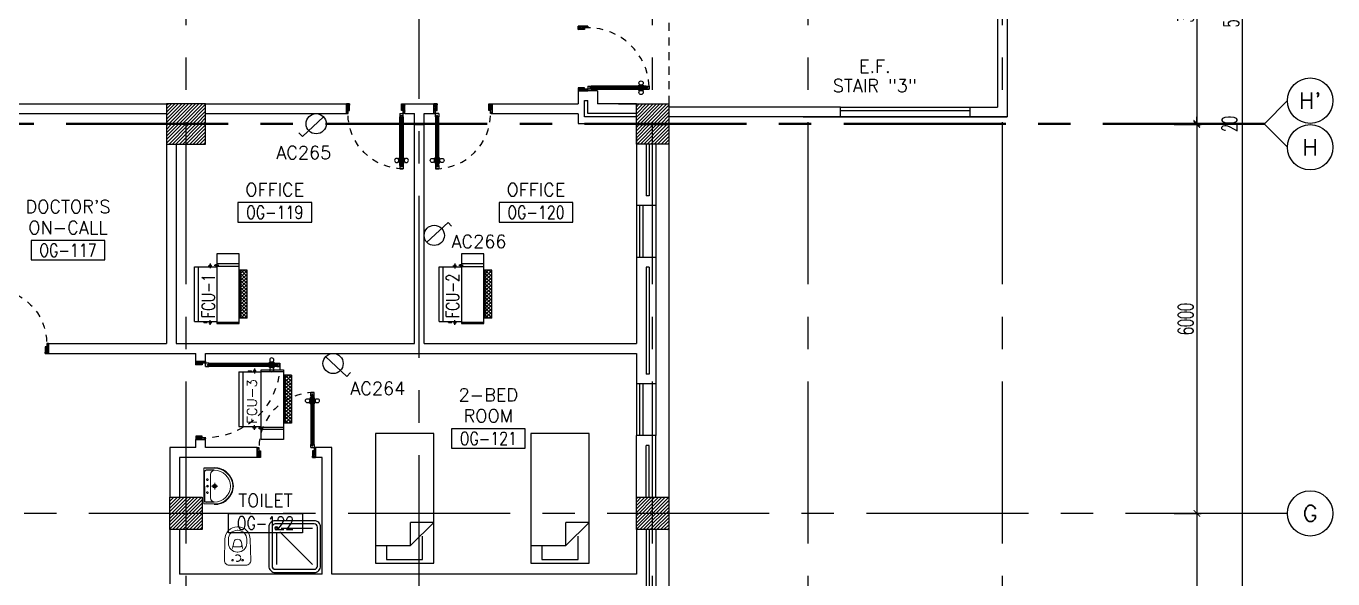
# Model space of a CAD drawing. Extents: x -0.4 to 93.5, y -1.1 to 78.4.
# Drawn here: x 73.36 to 93.53, y 26.34 to 34.87 of the extents above; entities that cross this region are included whole.
import ezdxf
from ezdxf.enums import TextEntityAlignment as Align

# ---------------------------------------------------------------- set-up
doc = ezdxf.new("R2010")
doc.units = 0
doc.header["$MEASUREMENT"] = 0
doc.header["$PDMODE"] = 34
for name, pattern in [('CENTERX2', [4, 2.5, -0.5, 0.5, -0.5]), ('DASHED', [0.75, 0.5, -0.25]), ('HIDDEN', [0.375, 0.25, -0.125]), ('HIDDEN2', [0.1875, 0.125, -0.0625])]:
    doc.linetypes.add(name, pattern=pattern)
doc.layers.get('0').update_dxf_attribs({"color": 11, "linetype": 'CONTINUOUS'})
doc.layers.get('DEFPOINTS').update_dxf_attribs({"color": 11, "linetype": 'CONTINUOUS'})
for name, color, linetype in [('AX-CR', 11, 'CONTINUOUS'), ('AX-DIM', 11, 'CONTINUOUS'), ('AX-TXT', 11, 'CONTINUOUS'), ('AXES', 11, 'CENTERX2'), ('COL', 11, 'CONTINUOUS'), ('DOOR', 11, 'CONTINUOUS'), ('E-SOCKETS', 4, 'CONTINUOUS'), ('FCU', 7, 'CONTINUOUS'), ('FIX', 11, 'CONTINUOUS'), ('FUR', 11, 'CONTINUOUS'), ('HAT', 11, 'CONTINUOUS'), ('INSUL', 11, 'CONTINUOUS'), ('PROJ-L', 11, 'CONTINUOUS'), ('RM-BOX', 11, 'CONTINUOUS'), ('RM-NAME', 11, 'CONTINUOUS'), ('RM-NO', 11, 'CONTINUOUS'), ('ROOF', 11, 'CONTINUOUS'), ('STR', 11, 'CONTINUOUS'), ('TEXTN', 2, 'CONTINUOUS'), ('WALL', 11, 'CONTINUOUS'), ('WIN', 11, 'CONTINUOUS')]:
    doc.layers.add(name, color=color, linetype=linetype)
doc.styles.add('ROMANS', font='ROMANS.shx', dxfattribs={"width": 0.6})
doc.dimstyles.new('STANDARD in', dxfattribs={"dimtxt": 0.24, "dimasz": 0.1, "dimexe": 0.07, "dimexo": 0.05, "dimgap": 0.05, "dimtad": 1, "dimdec": 0, "dimlfac": 1000, "dimzin": 0, "dimdsep": 46, "dimtxsty": 'ROMANS', "dimblk": 'ARCHTICK', "dimcen": 0.05, "dimdle": 0.05, "dimclrd": 7, "dimclre": 7, "dimclrt": 2, "dimadec": 0, "dimazin": 0, "dimtfac": 1, "dimtdec": 0, "dimtmove": 2, "dimatfit": 3, "dimldrblk": 'ARCHTICK', "dimfxl": 0, "dimtolj": 1, "dimtzin": 0, "dimarcsym": 0})

# ---------------------------------------------------------------- blocks, each defined once
blk = doc.blocks.new('_ARCHTICK')
at = {"color": 0, "linetype": 'ByBlock', "const_width": 0.15}
blk.add_lwpolyline([(-0.5, -0.5), (0.5, 0.5)], dxfattribs=at)
blk = doc.blocks.new('*D158')
at = {"layer": 'AX-DIM', "color": 7, "lineweight": -2, "ltscale": 0.3}
for p, q in [((83.332, 64.82), (92.202, 64.82)), ((92.132, 64.87), (92.132, 5.45)), ((83.332, 5.5), (92.202, 5.5))]:
    blk.add_line(p, q, dxfattribs=at)
at = {"layer": 'DEFPOINTS', "color": 0, "ltscale": 0.3}
for p in [(83.282, 64.82), (83.282, 5.5), (92.132, 5.5)]:
    blk.add_point(p, dxfattribs=at)
at = {"layer": 'AX-DIM', "color": 7, "lineweight": -2, "ltscale": 0.3, "xscale": 0.1, "yscale": 0.1, "zscale": 0.1}
for p, rotation in [((92.132, 64.82), 90), ((92.132, 5.5), 270)]:
    blk.add_blockref('_ARCHTICK', p, dxfattribs=dict(at, rotation=rotation))
at = {"layer": 'AX-DIM', "color": 2, "ltscale": 0.3, "insert": (91.962, 35.16), "char_height": 0.24, "attachment_point": 5, "rotation": 90, "style": 'ROMANS'}
blk.add_mtext('\\A1;59320', dxfattribs=at)
blk = doc.blocks.new('*X64')
at = {"color": 0}
for p, q in [((245929, 139863), (246416, 140350)), ((245929, 139916), (246363, 140350)), ((245929, 139969), (246310, 140350)), ((245929, 140022), (246257, 140350)), ((245929, 140075), (246204, 140350)), ((245929, 140128), (246151, 140350)), ((245929, 140181), (246098, 140350)), ((245929, 140234), (246045, 140350)), ((245929, 140287), (245991, 140350)), ((245929, 140340), (245938, 140350)), ((245969, 139850), (246429, 140310)), ((246022, 139850), (246429, 140256)), ((246075, 139850), (246429, 140203)), ((246128, 139850), (246429, 140150)), ((246181, 139850), (246429, 140097)), ((246234, 139850), (246429, 140044)), ((246287, 139850), (246429, 139991)), ((246340, 139850), (246429, 139938)), ((246393, 139850), (246429, 139885))]:
    blk.add_line(p, q, dxfattribs=at)
blk = doc.blocks.new('COL50')
at = {"layer": 'COL'}
blk.add_lwpolyline([(-250, 250), (-250, -250), (250, -250), (250, 250)], close=True, dxfattribs=at)
blk = doc.blocks.new('RM1')
at = {"layer": 'RM-BOX'}
blk.add_lwpolyline([(570, -200), (-570, -200), (-570, -500), (570, -500)], close=True, dxfattribs=at)
at = {"layer": 'RM-NAME', "style": 'ROMANS'}
for tag, p in [('ROOMNAME1', (0, 324)), ('ROOMNAME2', (0, 0))]:
    blk.add_attdef(tag, text='', height=200, dxfattribs=at).set_placement(p, align=Align.MIDDLE)
at = {"layer": 'RM-NO', "style": 'ROMANS', "width": 0.8}
blk.add_attdef('ROOMNO', text='', height=200, dxfattribs=at).set_placement((0, -350), align=Align.MIDDLE)
blk = doc.blocks.new('*X65')
at = {"color": 0}
for p, q in [((253128, 139850), (253628, 140350)), ((253129, 139903), (253575, 140350)), ((253129, 139956), (253522, 140350)), ((253129, 140009), (253469, 140350)), ((253129, 140062), (253416, 140350)), ((253129, 140115), (253363, 140350)), ((253129, 140168), (253310, 140350)), ((253129, 140221), (253257, 140350)), ((253129, 140274), (253204, 140350)), ((253129, 140327), (253151, 140350)), ((253181, 139850), (253629, 140297)), ((253234, 139850), (253629, 140244)), ((253287, 139850), (253629, 140191)), ((253340, 139850), (253629, 140138)), ((253393, 139850), (253629, 140085)), ((253446, 139850), (253629, 140032)), ((253499, 139850), (253629, 139979)), ((253553, 139850), (253629, 139926)), ((253606, 139850), (253629, 139873))]:
    blk.add_line(p, q, dxfattribs=at)
blk = doc.blocks.new('*D152')
at = {"layer": 'AX-DIM', "color": 7, "lineweight": -2, "ltscale": 0.3}
for p, q in [((91.082, 27.35), (91.502, 27.35)), ((91.432, 27.4), (91.432, 20.1)), ((91.082, 20.15), (91.502, 20.15))]:
    blk.add_line(p, q, dxfattribs=at)
at = {"layer": 'DEFPOINTS', "color": 0, "ltscale": 0.3}
for p in [(91.032, 27.35), (91.032, 20.15), (91.432, 20.15)]:
    blk.add_point(p, dxfattribs=at)
at = {"layer": 'AX-DIM', "color": 7, "lineweight": -2, "ltscale": 0.3, "xscale": 0.1, "yscale": 0.1, "zscale": 0.1}
for p, rotation in [((91.432, 27.35), 90), ((91.432, 20.15), 270)]:
    blk.add_blockref('_ARCHTICK', p, dxfattribs=dict(at, rotation=rotation))
at = {"layer": 'AX-DIM', "color": 2, "ltscale": 0.3, "insert": (91.262, 23.75), "char_height": 0.24, "attachment_point": 5, "rotation": 90, "style": 'ROMANS'}
blk.add_mtext('\\A1;7200', dxfattribs=at)
blk = doc.blocks.new('AXR')
at = {"layer": 'AX-CR'}
blk.add_circle((350, 0), 350, dxfattribs=at)
at = {"layer": 'AX-TXT', "style": 'ROMANS'}
blk.add_attdef('AX', text='', height=250, dxfattribs=at).set_placement((350, 0), align=Align.MIDDLE)
blk = doc.blocks.new('*D149')
at = {"layer": 'AX-DIM', "color": 7, "lineweight": -2, "ltscale": 0.3}
for p, q in [((91.082, 36.97), (91.502, 36.97)), ((91.432, 37.02), (91.432, 33.32)), ((91.082, 33.37), (91.502, 33.37))]:
    blk.add_line(p, q, dxfattribs=at)
at = {"layer": 'DEFPOINTS', "color": 0, "ltscale": 0.3}
for p in [(91.032, 36.97), (91.032, 33.37), (91.432, 33.37)]:
    blk.add_point(p, dxfattribs=at)
at = {"layer": 'AX-DIM', "color": 7, "lineweight": -2, "ltscale": 0.3, "xscale": 0.1, "yscale": 0.1, "zscale": 0.1}
for p, rotation in [((91.432, 36.97), 90), ((91.432, 33.37), 270)]:
    blk.add_blockref('_ARCHTICK', p, dxfattribs=dict(at, rotation=rotation))
at = {"layer": 'AX-DIM', "color": 2, "ltscale": 0.3, "insert": (91.262, 35.17), "char_height": 0.24, "attachment_point": 5, "rotation": 90, "style": 'ROMANS'}
blk.add_mtext('\\A1;3600', dxfattribs=at)
blk = doc.blocks.new('*D148')
at = {"layer": 'AX-DIM', "color": 7, "lineweight": -2, "ltscale": 0.3}
for p, q in [((91.082, 33.37), (91.502, 33.37)), ((91.082, 33.35), (91.502, 33.35)), ((91.432, 33.37), (91.432, 33.47)), ((91.432, 33.37), (91.432, 33.35)), ((91.432, 33.35), (91.432, 33.25))]:
    blk.add_line(p, q, dxfattribs=at)
at = {"layer": 'DEFPOINTS', "color": 0, "ltscale": 0.3}
for p in [(91.032, 33.37), (91.032, 33.35), (91.432, 33.35)]:
    blk.add_point(p, dxfattribs=at)
at = {"layer": 'AX-DIM', "color": 7, "lineweight": -2, "ltscale": 0.3, "xscale": 0.1, "yscale": 0.1, "zscale": 0.1}
for p, rotation in [((91.432, 33.37), 270), ((91.432, 33.35), 90)]:
    blk.add_blockref('_ARCHTICK', p, dxfattribs=dict(at, rotation=rotation))
at = {"layer": 'AX-DIM', "color": 2, "ltscale": 0.3, "insert": (91.937, 33.36), "char_height": 0.24, "attachment_point": 5, "rotation": 90, "style": 'ROMANS'}
blk.add_mtext('\\A1;20', dxfattribs=at)
blk = doc.blocks.new('*D147')
at = {"layer": 'AX-DIM', "color": 7, "lineweight": -2, "ltscale": 0.3}
for p, q in [((91.082, 33.35), (91.502, 33.35)), ((91.432, 33.4), (91.432, 27.3)), ((91.082, 27.35), (91.502, 27.35))]:
    blk.add_line(p, q, dxfattribs=at)
at = {"layer": 'DEFPOINTS', "color": 0, "ltscale": 0.3}
for p in [(91.032, 33.35), (91.032, 27.35), (91.432, 27.35)]:
    blk.add_point(p, dxfattribs=at)
at = {"layer": 'AX-DIM', "color": 7, "lineweight": -2, "ltscale": 0.3, "xscale": 0.1, "yscale": 0.1, "zscale": 0.1}
for p, rotation in [((91.432, 33.35), 90), ((91.432, 27.35), 270)]:
    blk.add_blockref('_ARCHTICK', p, dxfattribs=dict(at, rotation=rotation))
at = {"layer": 'AX-DIM', "color": 2, "ltscale": 0.3, "insert": (91.262, 30.35), "char_height": 0.24, "attachment_point": 5, "rotation": 90, "style": 'ROMANS'}
blk.add_mtext('\\A1;6000', dxfattribs=at)
blk = doc.blocks.new('DOOR90')
at = {"layer": 'DOOR', "color": 0, "linetype": 'ByBlock'}
for p, q in [((-150, 0), (-150, -25)), ((-150, 0), (0, 0)), ((0, -50), (0, 0)), ((-1000, -25), (-1000, -75)), ((-1000, -75), (-1000, -25)), ((-950, -25), (-1000, -25)), ((-950, -75), (-1000, -75)), ((-970, -42), (-970, -58)), ((-950, -42), (-970, -42)), ((-950, -58), (-970, -58)), ((-950, -25), (-950, -42)), ((-950, -58), (-950, -75)), ((-918, -25), (-918, -18)), ((-828, -18), (-918, -18)), ((-918, -75), (-918, -82)), ((-828, -82), (-918, -82)), ((-905, -18), (-905, -9)), ((-905, -9), (-840, -9)), ((-905, -18), (-840, -18)), ((-905, -82), (-905, -91)), ((-905, -82), (-840, -82)), ((-905, -91), (-840, -91)), ((-840, -18), (-840, -9)), ((-840, -82), (-840, -91)), ((-828, -25), (-828, -18)), ((-828, -75), (-828, -82)), ((-200, -42), (-200, -25)), ((-200, -25), (-150, -25)), ((-180, -42), (-200, -42)), ((-200, -75), (-200, -58)), ((-200, -58), (-180, -58)), ((-150, -75), (-200, -75)), ((-180, -58), (-180, -42)), ((-150, -75), (-150, -25)), ((-150, -25), (-100, -25)), ((-100, -25), (-100, -50)), ((-100, -50), (0, -50)), ((-150, -900), (-150, -875)), ((-150, -875), (-100, -875)), ((0, -900), (-150, -900)), ((-150, -900), (0, -900)), ((-100, -850), (0, -850)), ((-100, -875), (-100, -850)), ((0, -850), (0, -900))]:
    blk.add_line(p, q, dxfattribs=at)
at = {"layer": 'DOOR', "color": 9, "linetype": 'ByBlock'}
for p, q in [((0, -50), (-114, 0)), ((0, -50), (-40, 0)), ((0, -50), (-100, -37)), ((0, -850), (-114, -900)), ((0, -850), (-100, -863)), ((0, -850), (-40, -900))]:
    blk.add_line(p, q, dxfattribs=at)
at = {"layer": 'DOOR', "linetype": 'ByBlock'}
for p, q in [((-200, -25), (-950, -25)), ((-200, -42), (-950, -42)), ((-200, -58), (-950, -58)), ((-950, -75), (-200, -75))]:
    blk.add_line(p, q, dxfattribs=at)
at = {"layer": 'DOOR', "color": 0, "linetype": 'ByBlock'}
for centre in [(-873, 24), (-873, -124)]:
    blk.add_circle(centre, 32.4, dxfattribs=at)
at = {"layer": 'DOOR', "color": 9, "linetype": 'ByBlock'}
for centre, radius, start, end in [((0, -50), 154, 161.1053, 166.2858), ((0, -50), 134, 158.1598, 169.28), ((0, -50), 94.4, 148.0182, 180), ((0, -50), 74.4, 137.7764, 180), ((0, -50), 114, 154.0838, 167.3774), ((0, -50), 54.4, 113.2074, 180), ((0, -50), 34.4, 90, 180), ((0, -50), 14.4, 90, 180), ((0, -850), 154, 193.7142, 198.8947), ((0, -850), 134, 190.72, 201.8402), ((0, -850), 94.4, 180, 211.9818), ((0, -850), 74.4, 180, 222.2236), ((0, -850), 54.4, 180, 246.7926), ((0, -850), 34.4, 180, 270), ((0, -850), 14.4, 180, 270)]:
    blk.add_arc(centre, radius, start, end, dxfattribs=at)
at = {"layer": 'DOOR', "linetype": 'HIDDEN', "ltscale": 0.5}
blk.add_arc((-150, -25), 850, 180, 270, dxfattribs=at)
blk = doc.blocks.new('DOOR100')
at = {"layer": 'DOOR', "color": 0, "linetype": 'ByBlock'}
for p, q in [((-75, 1218), (-82, 1218)), ((-82, 1128), (-82, 1218)), ((-25, 1300), (-75, 1300)), ((-75, 1300), (-25, 1300)), ((-75, 1250), (-75, 1300)), ((-58, 1250), (-75, 1250)), ((-42, 1270), (-58, 1270)), ((-58, 1250), (-58, 1270)), ((-42, 1250), (-42, 1270)), ((-25, 1250), (-42, 1250)), ((-25, 1250), (-25, 1300)), ((-25, 1218), (-18, 1218)), ((-18, 1128), (-18, 1218)), ((-82, 1205), (-91, 1205)), ((-91, 1205), (-91, 1140)), ((-82, 1140), (-91, 1140)), ((-82, 1205), (-82, 1140)), ((-75, 1128), (-82, 1128)), ((-25, 1128), (-18, 1128)), ((-18, 1205), (-9, 1205)), ((-18, 1205), (-18, 1140)), ((-18, 1140), (-9, 1140)), ((-9, 1205), (-9, 1140)), ((-1200, 0), (-1200, 150)), ((-1200, 150), (-1175, 150)), ((-1200, 150), (-1200, 0)), ((-1150, 0), (-1200, 0)), ((-1175, 150), (-1175, 100)), ((-1175, 100), (-1150, 100)), ((-1150, 100), (-1150, 0)), ((-75, 200), (-58, 200)), ((-75, 150), (-75, 200)), ((-75, 150), (-25, 150)), ((-58, 200), (-58, 180)), ((-58, 180), (-42, 180)), ((-50, 100), (-50, 0)), ((-25, 100), (-50, 100)), ((-50, 0), (0, 0)), ((-42, 200), (-25, 200)), ((-42, 180), (-42, 200)), ((-25, 200), (-25, 150)), ((0, 150), (-25, 150)), ((-25, 150), (-25, 100)), ((0, 150), (0, 0))]:
    blk.add_line(p, q, dxfattribs=at)
at = {"layer": 'DOOR', "linetype": 'ByBlock'}
for p, q in [((-75, 1250), (-75, 200)), ((-58, 200), (-58, 1250)), ((-42, 200), (-42, 1250)), ((-25, 200), (-25, 1250)), ((0, 0), (0, 150))]:
    blk.add_line(p, q, dxfattribs=at)
at = {"layer": 'DOOR', "color": 9, "linetype": 'ByBlock'}
for p, q in [((-1150, 0), (-1200, 114)), ((-1150, 0), (-1200, 40)), ((-1150, 0), (-1163, 100)), ((-50, 0), (0, 114)), ((-50, 0), (-37, 100)), ((-50, 0), (0, 40))]:
    blk.add_line(p, q, dxfattribs=at)
at = {"layer": 'DOOR', "color": 0, "linetype": 'ByBlock'}
for centre in [(-124, 1173), (24, 1173)]:
    blk.add_circle(centre, 32.4, dxfattribs=at)
at = {"layer": 'DOOR', "linetype": 'HIDDEN', "ltscale": 0.5}
blk.add_arc((-25, 150), 1150, 90, 180.0001, dxfattribs=at)
at = {"layer": 'DOOR', "color": 9, "linetype": 'ByBlock'}
for centre, radius, start, end in [((-1150, 0), 154, 103.7142, 108.8947), ((-1150, 0), 134, 100.72, 111.8402), ((-1150, 0), 94.4, 90, 121.9818), ((-1150, 0), 74.4, 90, 132.2236), ((-1150, 0), 54.4, 90, 156.7926), ((-1150, 0), 34.4, 90, 180), ((-1150, 0), 14.4, 90, 180), ((-50, 0), 94.4, 58.0182, 90), ((-50, 0), 74.4, 47.7764, 90), ((-50, 0), 54.4, 23.2074, 90), ((-50, 0), 34.4, 0, 90), ((-50, 0), 14.4, 0, 90), ((-50, 0), 134, 68.1598, 79.28), ((-50, 0), 114, 64.0838, 77.3774), ((-50, 0), 154, 71.1053, 76.2858)]:
    blk.add_arc(centre, radius, start, end, dxfattribs=at)
blk = doc.blocks.new('C5')
at = {"layer": 'HAT', "linetype": 'ByBlock'}
h = blk.add_hatch(dxfattribs=at)
h.set_pattern_fill('ANSI31', color=256, scale=300, style=0)
h.set_pattern_definition([(45, (-223356.182, -51411.005), (-26.516504, 26.516504), [])])
h.paths.add_polyline_path([(300, 300), (0, 300), (0, 0), (300, 0)])
h.paths.add_polyline_path([(600, 300), (300, 300), (300, 0), (600, 0)])
at = {"layer": 'COL'}
blk.add_lwpolyline([(600, 300), (0, 300), (0, 0), (600, 0)], close=True, dxfattribs=at)
blk = doc.blocks.new('DOOR-10')
at = {"layer": 'DOOR', "color": 0, "linetype": 'ByBlock'}
for p, q in [((-76, 1018), (-83, 1018)), ((-83, 928), (-83, 1018)), ((-26, 1100), (-76, 1100)), ((-76, 1100), (-26, 1100)), ((-76, 1050), (-76, 1100)), ((-59, 1050), (-76, 1050)), ((-43, 1070), (-59, 1070)), ((-59, 1050), (-59, 1070)), ((-43, 1050), (-43, 1070)), ((-26, 1050), (-43, 1050)), ((-26, 1050), (-26, 1100)), ((-26, 1018), (-18, 1018)), ((-18, 928), (-18, 1018)), ((-83, 1005), (-92, 1005)), ((-92, 1005), (-92, 940)), ((-83, 940), (-92, 940)), ((-83, 1005), (-83, 940)), ((-76, 928), (-83, 928)), ((-26, 928), (-18, 928)), ((-18, 1005), (-9, 1005)), ((-18, 1005), (-18, 940)), ((-18, 940), (-9, 940)), ((-9, 1005), (-9, 940)), ((-1001, 0), (-1001, 150)), ((-1001, 150), (-976, 150)), ((-1001, 150), (-1001, 0)), ((-951, 0), (-1001, 0)), ((-976, 150), (-976, 100)), ((-976, 100), (-951, 100)), ((-951, 100), (-951, 0)), ((-76, 200), (-59, 200)), ((-76, 150), (-76, 200)), ((-76, 150), (-26, 150)), ((-59, 200), (-59, 180)), ((-59, 180), (-43, 180)), ((-51, 100), (-51, 0)), ((-26, 100), (-51, 100)), ((-51, 0), (-1, 0)), ((-43, 200), (-26, 200)), ((-43, 180), (-43, 200)), ((-26, 200), (-26, 150)), ((-1, 150), (-26, 150)), ((-26, 150), (-26, 100))]:
    blk.add_line(p, q, dxfattribs=at)
at = {"layer": 'DOOR', "linetype": 'ByBlock'}
for p, q in [((-76, 1050), (-76, 200)), ((-59, 200), (-59, 1050)), ((-43, 200), (-43, 1050)), ((-26, 200), (-26, 1050))]:
    blk.add_line(p, q, dxfattribs=at)
at = {"layer": 'DOOR', "color": 9, "linetype": 'ByBlock'}
for p, q in [((-951, 0), (-1001, 114)), ((-951, 0), (-1001, 40)), ((-951, 0), (-964, 100)), ((-51, 0), (-1, 114)), ((-51, 0), (-37, 100)), ((-51, 0), (-1, 40)), ((-1, 0), (-1, 150))]:
    blk.add_line(p, q, dxfattribs=at)
at = {"layer": 'DOOR', "color": 0, "linetype": 'ByBlock'}
for centre in [(-124, 973), (23, 973)]:
    blk.add_circle(centre, 32.4, dxfattribs=at)
at = {"layer": 'DOOR', "linetype": 'HIDDEN', "ltscale": 0.5}
blk.add_arc((-23, 149), 952, 93.1482, 179.9482, dxfattribs=at)
at = {"layer": 'DOOR', "color": 9, "linetype": 'ByBlock'}
for centre, radius, start, end in [((-951, 0), 154, 103.7142, 108.8947), ((-951, 0), 134, 100.72, 111.8402), ((-951, 0), 94.4, 90, 121.9818), ((-951, 0), 74.4, 90, 132.2236), ((-951, 0), 54.4, 90, 156.7926), ((-951, 0), 34.4, 90, 180), ((-951, 0), 14.4, 90, 180), ((-51, 0), 94.4, 58.0182, 90), ((-51, 0), 74.4, 47.7764, 90), ((-51, 0), 54.4, 23.2074, 90), ((-51, 0), 34.4, 0, 90), ((-51, 0), 14.4, 0, 90), ((-51, 0), 134, 68.1598, 79.28), ((-51, 0), 114, 64.0838, 77.3774), ((-51, 0), 154, 71.1053, 76.2858)]:
    blk.add_arc(centre, radius, start, end, dxfattribs=at)
blk = doc.blocks.new('LAV1')
at = {"layer": 'FIX', "linetype": 'ByBlock', "ltscale": 0.3}
for p, q in [((-280, 210), (-275, 50)), ((-245, 210), (-245, 85)), ((245, 210), (245, 85)), ((280, 210), (275, 50)), ((0, 60), (-220, 60)), ((0, 60), (220, 60))]:
    blk.add_line(p, q, dxfattribs=at)
at = {"layer": 'FIX', "linetype": 'Continuous', "lineweight": 20}
for p, q in [((-275, 210), (-275, 50)), ((275, 210), (275, 50)), ((0, 50), (-275, 50)), ((0, 50), (-252, 50)), ((0, 155), (-181, 155)), ((0, 155), (181, 155)), ((0, 50), (252, 50)), ((0, 50), (275, 50))]:
    blk.add_line(p, q, dxfattribs=at)
at = {"layer": 'FIX', "linetype": 'DASHED', "lineweight": 20, "ltscale": 0.05}
for p, q in [((50, 220), (-50, 220)), ((0, 170), (0, 270)), ((0, 170), (0, 270))]:
    blk.add_line(p, q, dxfattribs=at)
at = {"layer": 'FIX', "lineweight": 20}
for p, q in [((16, 107), (-15, 107)), ((0, 92), (0, 123))]:
    blk.add_line(p, q, dxfattribs=at)
for centre, radius in [((0, 220), 29.5), ((0, 220), 22.5), ((0, 107), 15.5)]:
    blk.add_circle(centre, radius, dxfattribs=at)
at = {"layer": 'FIX', "linetype": 'HIDDEN', "lineweight": 20, "ltscale": 0.05}
for centre in [(-100, 107), (100, 107)]:
    blk.add_circle(centre, 12.4, dxfattribs=at)
at = {"layer": 'FIX', "linetype": 'ByBlock', "ltscale": 0.3}
for centre, radius, start, end in [((7, 220), 287, 91.3776, 182.0064), ((-7, 220), 287, 357.9936, 88.6224), ((-220, 85), 24.9, 179.7021, 269.9486), ((220, 85), 24.9, 270.0514, 0.2979)]:
    blk.add_arc(centre, radius, start, end, dxfattribs=at)
at = {"layer": 'FIX', "linetype": 'Continuous', "lineweight": 20}
for centre, radius, start, end in [((8, 217), 283, 91.6988, 181.351), ((8, 212), 253, 91.7328, 180.4884), ((-8, 217), 283, 358.649, 88.3012), ((-8, 212), 253, 359.5116, 88.2672), ((-179, 222), 66.9, 190.2006, 268.0786), ((179, 222), 66.9, 271.9214, 349.7994)]:
    blk.add_arc(centre, radius, start, end, dxfattribs=at)
blk = doc.blocks.new('WC1')
at = {"layer": 'FIX', "lineweight": 20}
for p, q in [((-210, 204), (-538, 194)), ((-727, 5), (-727, -5)), ((-674, 5), (-674, -5)), ((-534, 24), (-540, 0)), ((-540, 0), (-534, -24)), ((-475, 141), (-538, 141)), ((-395, 76), (-490, 60)), ((-339, 5), (-339, -5)), ((-538, -141), (-475, -141)), ((-538, -194), (-210, -204)), ((-490, -60), (-395, -76))]:
    blk.add_line(p, q, dxfattribs=at)
at = {"layer": 'FIX', "linetype": 'Continuous', "lineweight": 20}
blk.add_line((-420, -47), (-420, 45), dxfattribs=at)
at = {"layer": 'FIX', "lineweight": 20}
blk.add_lwpolyline([(-213, -204), (-210, -204, 0.414214), (-137, -131), (-137, 0), (-137, 131, 0.414214), (-210, 204)], format="xyb", dxfattribs=at)
at = {"layer": 'FIX', "linetype": 'HIDDEN2', "lineweight": 20, "ltscale": 0.3}
blk.add_circle((-245, 0), 49.8, dxfattribs=at)
at = {"layer": 'FIX', "linetype": 'HIDDEN', "lineweight": 20, "ltscale": 0.05}
for centre in [(-213, 78), (-213, -77)]:
    blk.add_circle(centre, 11.6, dxfattribs=at)
at = {"layer": 'FIX', "lineweight": 20}
for centre, radius, start, end in [((-538, 5), 189, 90, 180), ((-538, 5), 136, 90, 180), ((-473, -7), 68.2, 128.9242, 152.8468), ((-464, -18), 82, 108.496, 128.9242), ((-475, 5), 136, 360, 90), ((-538, -5), 189, 180, 270), ((-538, -5), 136, 180, 270), ((-473, 7), 68.2, 207.1532, 231.0758), ((-464, 18), 82, 231.0758, 251.504), ((-475, -5), 136, 270, 0)]:
    blk.add_arc(centre, radius, start, end, dxfattribs=at)
at = {"layer": 'FIX', "linetype": 'Continuous', "lineweight": 20}
for centre, start, end in [((-443, 46), 357.6662, 91.6121), ((-442, -46), 268.3879, 2.3338)]:
    blk.add_arc(centre, 22.3, start, end, dxfattribs=at)
blk = doc.blocks.new('SHR1')
at = {"layer": 'FIX'}
for p, q in [((-196, 196), (-700, 700)), ((-143, 218), (-143, 700)), ((-218, 143), (-700, 143))]:
    blk.add_line(p, q, dxfattribs=at)
for points in [[(-825, 125), (-825, 725, -0.414214), (-725, 825), (-125, 825, -0.414214), (-25, 725), (-25, 125, -0.414214), (-125, 25), (-725, 25, -0.414214)], [(-775, 125), (-775, 725, -0.414214), (-725, 775), (-125, 775, -0.414214), (-75, 725), (-75, 125, -0.414214), (-125, 75), (-725, 75, -0.414214)]]:
    blk.add_lwpolyline(points, format="xyb", close=True, dxfattribs=at)
for radius in [25, 15]:
    blk.add_circle((-143, 143), radius, dxfattribs=at)
blk = doc.blocks.new('*X166')
at = {"color": 0}
for p, q in [((16890, -2467), (16943, -2414)), ((16890, -2520), (16990, -2420)), ((16990, -2512), (16892, -2414)), ((16990, -2459), (16945, -2414)), ((16990, -2565), (16890, -2465)), ((16890, -2573), (16990, -2473)), ((16990, -2619), (16890, -2519)), ((16890, -2626), (16990, -2526)), ((16990, -2672), (16890, -2572)), ((16890, -2679), (16990, -2579)), ((16990, -2725), (16890, -2625)), ((16890, -2732), (16990, -2632)), ((16990, -2778), (16890, -2678)), ((16890, -2785), (16990, -2685)), ((16990, -2831), (16890, -2731)), ((16890, -2838), (16990, -2738)), ((16990, -2884), (16890, -2784)), ((16890, -2891), (16990, -2791)), ((16990, -2937), (16890, -2837)), ((16890, -2944), (16990, -2844)), ((16990, -2990), (16890, -2890)), ((16890, -2997), (16990, -2897)), ((16990, -3043), (16890, -2943)), ((16890, -3050), (16990, -2950)), ((16990, -3096), (16890, -2996)), ((16890, -3103), (16990, -3003)), ((16990, -3149), (16890, -3049)), ((16944, -3155), (16890, -3102)), ((16892, -3155), (16990, -3056)), ((16945, -3155), (16990, -3109))]:
    blk.add_line(p, q, dxfattribs=at)
blk = doc.blocks.new('WHE06')
at = {"color": 2}
for p, q in [((689, 621), (346, 621)), ((346, 621), (346, 469)), ((689, 469), (689, 621)), ((60, -422), (60, 422)), ((212, 437), (269, 437)), ((232, 452), (232, 422)), ((232, 452), (252, 452)), ((242, 472), (242, 399)), ((252, 452), (252, 422)), ((305, 448), (373, 448)), ((321, 458), (321, 438)), ((321, 458), (346, 458)), ((321, 438), (346, 438)), ((346, 430), (689, 430)), ((811, 371), (689, 371)), ((711, -371), (711, 371)), ((811, -371), (811, 371)), ((242, -472), (242, -399)), ((811, -371), (689, -371)), ((142, -437), (142, -422)), ((142, -437), (197, -437)), ((197, -437), (197, -422)), ((221, -437), (269, -437)), ((232, -452), (232, -422)), ((232, -452), (252, -452)), ((252, -452), (252, -422)), ((346, -430), (689, -430))]:
    blk.add_line(p, q, dxfattribs=at)
at = {"color": 6}
for p, q in [((0, -422), (0, 422)), ((0, 422), (346, 422)), ((346, 469), (346, -451)), ((689, 469), (346, 469)), ((689, -451), (689, 469)), ((0, -422), (346, -422)), ((346, -451), (689, -451))]:
    blk.add_line(p, q, dxfattribs=at)
at = {"color": 2}
blk.add_blockref('*X166', (-16179, 2784), dxfattribs=at)
blk = doc.blocks.new('*X193')
at = {"color": 0}
for p, q in [((16890, -2467), (16943, -2414)), ((16890, -2520), (16990, -2420)), ((16990, -2512), (16892, -2414)), ((16990, -2459), (16945, -2414)), ((16990, -2565), (16890, -2465)), ((16890, -2573), (16990, -2473)), ((16990, -2619), (16890, -2519)), ((16890, -2626), (16990, -2526)), ((16990, -2672), (16890, -2572)), ((16890, -2679), (16990, -2579)), ((16990, -2725), (16890, -2625)), ((16890, -2732), (16990, -2632)), ((16990, -2778), (16890, -2678)), ((16890, -2785), (16990, -2685)), ((16990, -2831), (16890, -2731)), ((16890, -2838), (16990, -2738)), ((16990, -2884), (16890, -2784)), ((16890, -2891), (16990, -2791)), ((16990, -2937), (16890, -2837)), ((16890, -2944), (16990, -2844)), ((16990, -2990), (16890, -2890)), ((16890, -2997), (16990, -2897)), ((16990, -3043), (16890, -2943)), ((16890, -3050), (16990, -2950)), ((16990, -3096), (16890, -2996)), ((16890, -3103), (16990, -3003)), ((16990, -3149), (16890, -3049)), ((16944, -3155), (16890, -3102)), ((16892, -3155), (16990, -3056)), ((16945, -3155), (16990, -3109))]:
    blk.add_line(p, q, dxfattribs=at)

msp = doc.modelspace()

# ---------------------------------------------------------------- hatches: boundary and pattern name
at = {"layer": 'HAT'}
h = msp.add_hatch(dxfattribs=at)
h.set_pattern_fill('ANSI31', color=256, scale=0.3, style=0)
h.set_pattern_definition([(45, (-249.90383, -17.721005), (-0.0265165043, 0.0265165043), [])])
h.paths.add_polyline_path([(83.0324, 33.67), (82.7824, 33.67), (82.7824, 33.37), (83.0324, 33.37)])
h.paths.add_polyline_path([(83.2824, 33.67), (83.0324, 33.67), (83.0324, 33.37), (83.2824, 33.37)])
h = msp.add_hatch(dxfattribs=at)
h.set_pattern_fill('ANSI31', color=256, scale=0.3, style=0)
h.set_pattern_definition([(45, (-249.90383, -18.041005), (-0.0265165043, 0.0265165043), [])])
h.paths.add_polyline_path([(83.0324, 33.35), (82.7824, 33.35), (82.7824, 33.05), (83.0324, 33.05)])
h.paths.add_polyline_path([(83.2824, 33.35), (83.0324, 33.35), (83.0324, 33.05), (83.2824, 33.05)])

# ---------------------------------------------------------------- linework, layer by layer
at = {"layer": 'AXES'}
for p, q in [((75.8324, -1.1143), (75.8324, 77.6984)), ((83.0324, -1.1143), (83.0324, 77.6984)), ((85.4324, -1.1143), (85.4324, 77.6984)), ((88.4324, -1.1143), (88.4324, 77.6984)), ((79.4324, 5.75), (79.4324, 64.52)), ((92.4824, 33.37), (92.8324, 33.72)), ((92.4824, 33.37), (30.1924, 33.37)), ((92.4824, 33.35), (30.1924, 33.35)), ((92.4824, 33.35), (92.8324, 33)), ((92.8324, 27.35), (40.7424, 27.35))]:
    msp.add_line(p, q, dxfattribs=at)
at = {"layer": 'COL'}
for points in [[(82.7824, 33.67), (83.2824, 33.67), (83.2824, 33.37), (82.7824, 33.37)], [(82.7824, 33.35), (83.2824, 33.35), (83.2824, 33.05), (82.7824, 33.05)]]:
    msp.add_lwpolyline(points, close=True, dxfattribs=at)
at = {"layer": 'E-SOCKETS'}
for p, q in [((77.9551, 33.4702), (77.6272, 33.165)), ((77.6272, 33.165), (77.5727, 33.2236)), ((79.5492, 31.5345), (79.8771, 31.8396)), ((79.8771, 31.8396), (79.9316, 31.7811)), ((77.9871, 29.7702), (78.3149, 29.465)), ((78.3149, 29.465), (78.3694, 29.5236))]:
    msp.add_line(p, q, dxfattribs=at)
for centre in [(77.8407, 33.3638), (79.6636, 31.6409), (78.1014, 29.6637)]:
    msp.add_circle(centre, 0.1562, dxfattribs=at)
at = {"layer": 'FCU', "color": 3}
for p, q in [((76.6525, 31.3543), (76.3096, 31.3543)), ((76.3096, 31.3543), (76.3096, 31.2019)), ((76.6525, 31.2019), (76.6525, 31.3543)), ((76.0238, 30.3105), (76.0238, 31.155)), ((76.1758, 31.17), (76.2325, 31.17)), ((76.1956, 31.185), (76.1956, 31.155)), ((76.1956, 31.185), (76.2156, 31.185)), ((76.2056, 31.205), (76.2056, 31.1323)), ((76.2156, 31.185), (76.2156, 31.155)), ((76.2685, 31.1804), (76.3368, 31.1804)), ((76.2846, 31.1904), (76.2846, 31.1704)), ((76.2846, 31.1904), (76.3096, 31.1904)), ((76.2846, 31.1704), (76.3096, 31.1704)), ((76.3096, 31.1632), (76.6525, 31.1632)), ((76.7747, 31.1035), (76.6525, 31.1035)), ((76.6747, 30.3621), (76.6747, 31.1035)), ((76.7747, 30.3621), (76.7747, 31.1035)), ((76.1051, 30.2955), (76.1051, 30.3105)), ((76.1051, 30.2955), (76.16, 30.2955)), ((76.16, 30.2955), (76.16, 30.3105)), ((76.1849, 30.2955), (76.2325, 30.2955)), ((76.1956, 30.2805), (76.1956, 30.3105)), ((76.1956, 30.2805), (76.2156, 30.2805)), ((76.2056, 30.2606), (76.2056, 30.3333)), ((76.2156, 30.2805), (76.2156, 30.3105)), ((76.3096, 30.3024), (76.6525, 30.3024)), ((76.7747, 30.3621), (76.6525, 30.3621))]:
    msp.add_line(p, q, dxfattribs=at)
at = {"layer": 'FCU', "color": 6}
for p, q in [((75.9635, 30.3105), (75.9635, 31.155)), ((75.9635, 31.155), (76.3096, 31.155)), ((76.3096, 31.2019), (76.3096, 30.282)), ((76.6525, 31.2019), (76.3096, 31.2019)), ((76.6525, 30.282), (76.6525, 31.2019)), ((75.9635, 30.3105), (76.3096, 30.3105)), ((76.3096, 30.282), (76.6525, 30.282))]:
    msp.add_line(p, q, dxfattribs=at)
at = {"layer": 'FUR'}
for p, q in [((79.6555, 28.5832), (78.7555, 28.5832)), ((78.7555, 28.5832), (78.7555, 26.5832)), ((79.6555, 26.5832), (79.6555, 28.5832)), ((82.0555, 28.5832), (81.1555, 28.5832)), ((81.1555, 28.5832), (81.1555, 26.5832)), ((82.0555, 26.5832), (82.0555, 28.5832)), ((79.2944, 26.8548), (79.2944, 27.2083)), ((79.6555, 27.2083), (79.2944, 27.2083)), ((79.2944, 26.8548), (79.6555, 27.2083)), ((81.6944, 26.8548), (81.6944, 27.2083)), ((82.0555, 27.2083), (81.6944, 27.2083)), ((81.6944, 26.8548), (82.0555, 27.2083)), ((78.7555, 26.8548), (79.2944, 26.8548)), ((78.9254, 26.8548), (78.9254, 26.6387)), ((79.4833, 26.6387), (79.4833, 26.9984)), ((81.1555, 26.8548), (81.6944, 26.8548)), ((81.3254, 26.8548), (81.3254, 26.6387)), ((81.8833, 26.6387), (81.8833, 26.9984)), ((78.9254, 26.6387), (79.4833, 26.6387)), ((81.3254, 26.6387), (81.8833, 26.6387)), ((78.7555, 26.5832), (79.6555, 26.5832)), ((81.1555, 26.5832), (82.0555, 26.5832))]:
    msp.add_line(p, q, dxfattribs=at)
at = {"layer": 'INSUL'}
for p, q in [((81.9824, 33.72), (82.0324, 33.72)), ((81.9824, 33.47), (81.9824, 33.72)), ((82.0324, 33.52), (82.0324, 33.72)), ((82.7824, 33.52), (82.0324, 33.52)), ((82.7824, 33.47), (81.9824, 33.47)), ((82.9324, 33.05), (82.9324, 32.25)), ((82.9824, 33.05), (82.9824, 32.25)), ((82.9824, 32.25), (82.9324, 32.25)), ((82.9824, 31.15), (82.9324, 31.15)), ((82.9324, 31.15), (82.9324, 29.5)), ((82.9824, 31.15), (82.9824, 29.5)), ((82.9824, 29.5), (82.9324, 29.5)), ((82.9824, 28.4), (82.9324, 28.4)), ((82.9324, 27.6), (82.9324, 28.4)), ((82.9824, 27.6), (82.9824, 28.4)), ((82.9324, 27.1), (82.9324, 24.3)), ((82.9824, 27.1), (82.9824, 24.3))]:
    msp.add_line(p, q, dxfattribs=at)
at = {"layer": 'PROJ-L'}
for p, q in [((83.2824, 33.15), (83.2824, 27.6)), ((83.2824, 27.1), (83.2824, 20.4))]:
    msp.add_line(p, q, dxfattribs=at)
at = {"layer": 'ROOF'}
for p, q in [((85.9324, 33.62), (83.2824, 33.62)), ((88.5074, 33.47), (83.2824, 33.47))]:
    msp.add_line(p, q, dxfattribs=at)
at = {"layer": 'STR', "linetype": 'HIDDEN2'}
msp.add_line((83.2824, 36.72), (83.2824, 33.67), dxfattribs=at)
at = {"layer": 'WALL'}
for p, q in [((88.3574, 39.2455), (88.3574, 33.62)), ((88.5074, 39.2455), (88.5074, 33.47)), ((81.8824, 33.87), (81.8824, 33.673)), ((82.1824, 33.87), (81.8824, 33.87)), ((82.1824, 33.87), (82.1824, 33.67)), ((68.7824, 33.67), (75.5324, 33.67)), ((72.3074, 33.52), (75.5324, 33.52)), ((76.1324, 33.67), (78.3074, 33.67)), ((76.1324, 33.52), (78.3074, 33.52)), ((78.3074, 33.52), (78.3074, 33.67)), ((79.2074, 33.67), (79.6574, 33.67)), ((79.2074, 33.52), (79.2074, 33.67)), ((79.2074, 33.52), (79.3574, 33.52)), ((79.3574, 33.37), (79.3574, 33.52)), ((79.5074, 33.37), (79.5074, 33.52)), ((79.5074, 33.52), (79.6574, 33.52)), ((79.6574, 33.52), (79.6574, 33.67)), ((80.5574, 33.52), (80.5574, 33.67)), ((80.5574, 33.67), (81.8794, 33.67)), ((80.5574, 33.52), (81.8794, 33.52)), ((81.8824, 33.517), (81.8824, 33.37)), ((82.7824, 33.67), (82.1824, 33.67)), ((82.5074, 33.67), (82.7824, 33.67)), ((85.9324, 33.47), (85.9324, 33.62)), ((87.9324, 33.47), (87.9324, 33.62)), ((87.9324, 33.62), (88.3574, 33.62)), ((79.3574, 33.37), (79.5074, 33.37)), ((79.3574, 33.35), (79.5074, 33.35)), ((79.3574, 29.97), (79.3574, 33.35)), ((79.5074, 29.97), (79.5074, 33.35)), ((81.8824, 33.37), (82.7824, 33.37)), ((85.3574, 33.47), (85.9324, 33.47)), ((87.9324, 33.47), (88.5074, 33.47)), ((82.7824, 33.15), (82.7824, 32.1)), ((75.5324, 33.05), (75.5324, 29.97)), ((75.6824, 33.05), (75.6824, 29.97)), ((83.0824, 33.05), (83.0824, 32.1)), ((83.0824, 32.1), (82.7824, 32.1)), ((83.0824, 31.3), (82.7824, 31.3)), ((82.7824, 31.3), (82.7824, 29.97)), ((83.0824, 31.3), (83.0824, 29.35)), ((73.7074, 29.97), (73.7074, 29.82)), ((73.7074, 29.97), (75.5324, 29.97)), ((75.6824, 29.97), (79.3574, 29.97)), ((79.5074, 29.97), (82.7824, 29.97)), ((73.7074, 29.82), (75.9824, 29.82)), ((76.1324, 29.82), (82.7824, 29.82)), ((82.7824, 29.82), (82.7824, 29.35)), ((83.0824, 29.35), (82.7824, 29.35)), ((83.0824, 28.55), (82.7824, 28.55)), ((82.7824, 27.6), (82.7824, 28.55)), ((83.0824, 27.6), (83.0824, 28.55)), ((75.5824, 28.365), (75.5824, 27.6)), ((75.9824, 28.365), (75.5824, 28.365)), ((76.9324, 28.365), (76.1324, 28.365)), ((78.0824, 28.365), (77.8324, 28.365)), ((75.7324, 28.215), (75.7324, 27.6)), ((76.9324, 28.215), (75.7324, 28.215)), ((77.9324, 28.215), (77.8324, 28.215)), ((75.5824, 27.1), (75.5824, 26.265)), ((75.7324, 27.1), (75.7324, 26.415)), ((82.7824, 27.1), (82.7824, 26.415)), ((83.0824, 27.1), (83.0824, 24.15)), ((77.9324, 26.415), (75.7324, 26.415)), ((82.7824, 26.415), (78.0824, 26.415))]:
    msp.add_line(p, q, dxfattribs=at)
at = {"layer": 'WALL', "linetype": 'ByBlock'}
for p, q in [((75.9824, 29.6925), (75.9824, 29.82)), ((76.1324, 29.6925), (75.9824, 29.6925)), ((76.1324, 29.6925), (76.1324, 29.82)), ((75.9824, 28.365), (75.9824, 28.4925)), ((76.1324, 28.4925), (75.9824, 28.4925)), ((76.1324, 28.365), (76.1324, 28.4925)), ((76.9324, 28.215), (76.9324, 28.365)), ((77.8324, 28.215), (77.8324, 28.365)), ((78.0824, 26.415), (78.0824, 28.365)), ((77.9324, 26.415), (77.9324, 28.215))]:
    msp.add_line(p, q, dxfattribs=at)
at = {"layer": 'WALL', "linetype": 'ByBlock', "ltscale": 0.3}
for points in [[(75.5824, 27.6), (76.0824, 27.6), (76.0824, 27.1), (75.5824, 27.1)], [(82.7824, 27.6), (83.2824, 27.6), (83.2824, 27.1), (82.7824, 27.1)]]:
    msp.add_lwpolyline(points, close=True, dxfattribs=at)
at = {"layer": 'WALL'}
for centre, start, end in [((81.8794, 33.673), 270, 0), ((81.8794, 33.517), 360, 90)]:
    msp.add_arc(centre, 0.003, start, end, dxfattribs=at)
at = {"layer": 'WIN'}
for p, q in [((85.9324, 33.62), (87.9324, 33.62)), ((85.9324, 33.57), (87.9324, 33.57)), ((85.9324, 33.47), (87.9324, 33.47)), ((82.7824, 32.1), (82.7824, 31.3)), ((82.8324, 32.1), (82.8324, 31.3)), ((82.8824, 32.1), (82.8824, 31.3)), ((83.0824, 32.1), (83.0824, 31.3)), ((82.7824, 29.35), (82.7824, 28.55)), ((82.8324, 29.35), (82.8324, 28.55)), ((82.8824, 29.35), (82.8824, 28.55)), ((83.0824, 29.35), (83.0824, 28.55))]:
    msp.add_line(p, q, dxfattribs=at)

# ---------------------------------------------------------------- block references
at = {"layer": 'AXES', "xscale": 0.001, "yscale": 0.001, "zscale": 0.001}
for p, values in [((92.8324, 33.72), {'AX': "H'"}), ((92.8324, 33), {'AX': 'H'}), ((92.8324, 27.35), {'AX': 'G'})]:
    msp.add_blockref('AXR', p, dxfattribs=at).add_auto_attribs(values)
at = {"layer": 'COL', "linetype": 'ByBlock', "xscale": 0.001, "yscale": 0.001, "zscale": 0.001}
for p in [(75.5324, 33.37), (75.5324, 33.05)]:
    msp.add_blockref('C5', p, dxfattribs=at)
at = {"layer": 'COL', "xscale": -0.001, "yscale": 0.001, "zscale": 0.001}
for p in [(75.8324, 27.35), (83.0324, 27.35)]:
    msp.add_blockref('COL50', p, dxfattribs=at)
at = {"layer": 'DOOR', "color": 0, "linetype": 'ByBlock', "ltscale": 0.3, "xscale": 0.001, "yscale": 0.001, "zscale": 0.001, "rotation": 270}
msp.add_blockref('DOOR-10', (81.8824, 33.8693), dxfattribs=at)
at = {"layer": 'DOOR', "color": 0, "linetype": 'ByBlock', "yscale": 0.001, "zscale": 0.001}
for name, p, xscale, rotation in [('DOOR90', (79.2074, 33.67), -0.001, 270), ('DOOR90', (79.6574, 33.67), 0.001, 90), ('DOOR90', (72.8074, 29.82), -0.001, 90), ('DOOR100', (75.9824, 29.6925), -0.001, 270), ('DOOR90', (77.8324, 28.215), 0.001, 270)]:
    msp.add_blockref(name, p, dxfattribs=dict(at, xscale=xscale, rotation=rotation))
at = {"layer": 'FCU', "linetype": 'ByBlock', "xscale": 0.0009999871253967285, "yscale": 0.001000002026557922, "zscale": 0.001}
msp.add_blockref('WHE06', (79.7385, 30.7328), dxfattribs=at)
at = {"layer": 'FCU', "color": 11, "xscale": 0.0009999871253967285, "yscale": 0.001000002026557922, "zscale": 0.001}
msp.add_blockref('*X193', (59.7842, 33.517), dxfattribs=at)
at = {"layer": 'FCU', "linetype": 'ByBlock', "xscale": -0.0009999871253967285, "yscale": 0.001000002026557922, "zscale": 0.001, "rotation": 180}
msp.add_blockref('WHE06', (76.6468, 29.1123), dxfattribs=at)
at = {"layer": 'FIX', "linetype": 'ByBlock', "ltscale": 0.3, "xscale": 0.001, "yscale": 0.001, "zscale": 0.001, "rotation": 270}
msp.add_blockref('LAV1', (76.0554, 27.771), dxfattribs=at)
at = {"layer": 'FIX', "yscale": 0.001, "zscale": 0.001, "rotation": 270}
for name, p, xscale in [('SHR1', (77.0844, 27.263), -0.001), ('WC1', (76.6274, 26.415), 0.001)]:
    msp.add_blockref(name, p, dxfattribs=dict(at, xscale=xscale))
at = {"layer": 'HAT', "xscale": 0.001, "yscale": 0.001, "zscale": 0.001}
for name in ['*X64', '*X65']:
    msp.add_blockref(name, (-170.3462, -112.7497), dxfattribs=at)
at = {"layer": 'RM-NAME', "xscale": 0.001, "yscale": 0.001, "zscale": 0.001}
for p, values in [((77.2012, 32.3462), {'ROOMNO': 'OG-119', 'ROOMNAME2': 'OFFICE'}), ((81.2334, 32.3462), {'ROOMNO': 'OG-120', 'ROOMNAME2': 'OFFICE'}), ((74.0098, 31.7615), {'ROOMNO': 'OG-117', 'ROOMNAME2': 'ON-CALL', 'ROOMNAME1': "DOCTOR'S"}), ((80.4979, 28.8559), {'ROOMNO': 'OG-121', 'ROOMNAME2': 'ROOM', 'ROOMNAME1': '2-BED'})]:
    msp.add_blockref('RM1', p, dxfattribs=at).add_auto_attribs(values)
at = {"layer": 'RM-NAME'}
ref = msp.add_blockref('RM1', (77.0577, 27.55), dxfattribs=dict(at, xscale=-0.001, yscale=0.001, zscale=0.001))
ref.add_attrib('ROOMNO', 'OG-122', dxfattribs={"layer": 'RM-NO', "height": 0.2, "style": 'ROMANS', "width": 0.8}).set_placement((77.0577, 27.2), align=Align.MIDDLE)
ref.add_attrib('ROOMNAME2', 'TOILET', dxfattribs={"height": 0.2, "style": 'ROMANS'}).set_placement((77.0577, 27.55), align=Align.MIDDLE)

# ---------------------------------------------------------------- texts
at = {"layer": 'E-SOCKETS', "style": 'ROMANS'}
for s, p in [('AC265', (77.2253, 32.819)), ('AC266', (79.929, 31.4462)), ('AC264', (78.3668, 29.1784))]:
    msp.add_text(s, height=0.2, dxfattribs=at).set_placement(p)
at = {"layer": 'RM-NAME', "style": 'ROMANS'}
for s, p in [('E.F.', (86.4626, 34.2508)), ('STAIR "3"', (86.4626, 33.9508))]:
    msp.add_text(s, height=0.2, dxfattribs=at).set_placement(p, align=Align.MIDDLE)
at = {"layer": 'TEXTN', "style": 'ROMANS', "width": 0.75}
for s, p in [('FCU-1', (76.2768, 30.3607)), ('FCU-2', (80.0475, 30.3628))]:
    msp.add_text(s, height=0.2, rotation=90, dxfattribs=at).set_placement(p)
at = {"layer": 'TEXTN', "style": 'ROMANS'}
msp.add_text('FCU-3', height=0.15, rotation=90, dxfattribs=at).set_placement((76.9238, 28.7339))

# ---------------------------------------------------------------- dimensions: what is measured, and where the dimension line sits
at = {"layer": 'AX-DIM'}
for base, p1, p2, picture, middle in [((92.1324, 5.5), (83.2824, 64.82), (83.2824, 5.5), '*D158', (91.9624, 35.16)), ((91.4324, 33.37), (91.0324, 36.97), (91.0324, 33.37), '*D149', (91.2624, 35.17)), ((91.4324, 33.35), (91.0324, 33.37), (91.0324, 33.35), '*D148', (91.9374, 33.36)), ((91.4324, 27.35), (91.0324, 33.35), (91.0324, 27.35), '*D147', (91.2624, 30.35)), ((91.4324, 20.15), (91.0324, 27.35), (91.0324, 20.15), '*D152', (91.2624, 23.75))]:
    dim = msp.add_linear_dim(base=base, p1=p1, p2=p2, angle=270, dimstyle='STANDARD in', dxfattribs=at)
    dim.commit()
    dim.dimension.update_dxf_attribs({"geometry": picture, "text_midpoint": middle})

doc.saveas('drawing.dxf')
